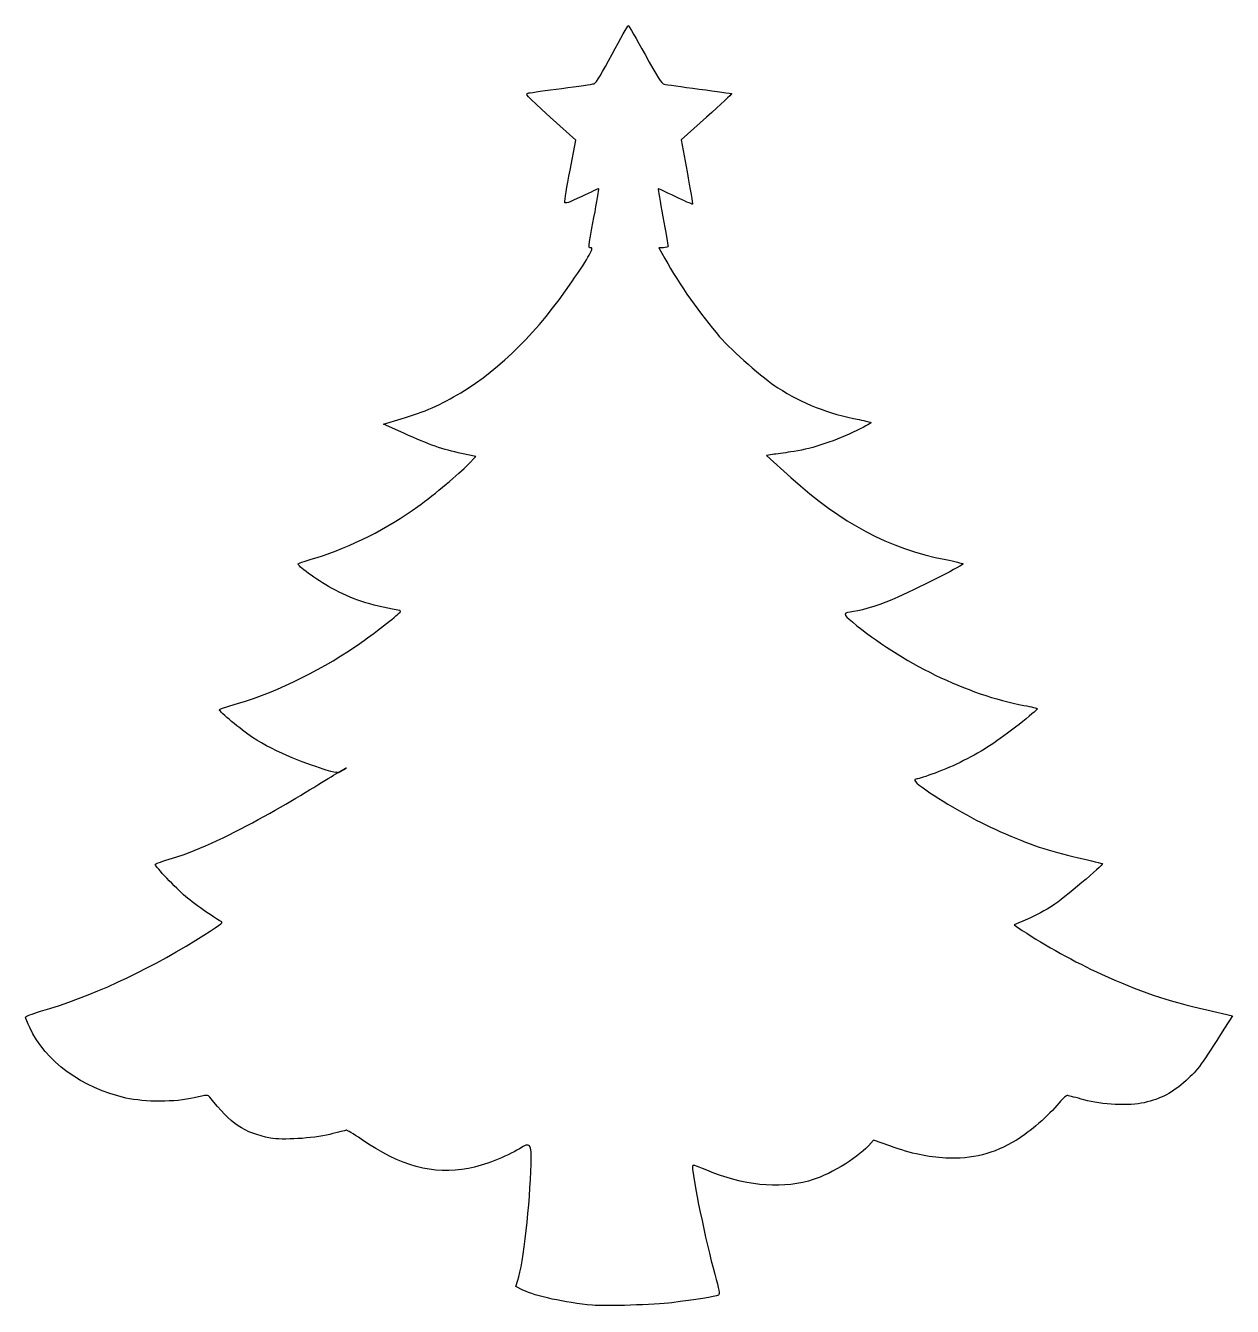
# Model space of a CAD drawing. Extents: x 0 to 174, y 0 to 185.
import ezdxf

# ---------------------------------------------------------------- set-up
doc = ezdxf.new("R2010")
doc.units = 0
doc.layers.get('0').update_dxf_attribs({"linetype": 'CONTINUOUS'})

msp = doc.modelspace()

# ---------------------------------------------------------------- linework, layer by layer
at = {"color": 7}
for points in [[(78.765278, 164.049826), (79.598872, 168.375356), (75.895126, 171.718766)], [(98.48156, 171.717361), (94.788564, 168.411231), (95.650106, 163.81893)], [(92.24808, 152.851911), (91.584531, 152.851911), (92.457169, 151.283085)], [(54.763196, 126.070193), (51.810169, 127.408392), (54.36275, 128.156552)], [(64.036056, 121.571845), (65.140454, 122.72422), (63.070473, 123.156602)], [(108.007989, 123.003), (107.126471, 122.864769), (110.652584, 119.675672)], [(144.843061, 55.938198), (142.890626, 55.089547), (144.071737, 54.306396)], [(170.741597, 42.815682), (174.412365, 41.976836), (173.293175, 40.194243)], [(124.948143, 23.192372), (122.59787, 24.023026), (121.849063, 23.208229)], [(71.952596, 2.386819), (70.928561, 2.890628), (71.231789, 3.801293)]]:
    msp.add_lwpolyline(points, dxfattribs=at)
msp.add_lwpolyline([(82.002688, 0.186775)], close=True, dxfattribs=at)
for points in [[(84.851097, 180.813289), (86.052057, 183.073675), (87.097558, 184.923081), (87.174533, 184.923081)], [(87.174533, 184.923081), (87.251437, 184.923081), (88.341917, 183.0387), (89.597894, 180.735563)], [(82.225004, 176.54239), (82.520658, 176.650018), (83.392457, 178.067856), (84.851097, 180.813289)], [(89.597894, 180.735563), (91.32403, 177.570122), (91.993656, 176.52592), (92.341435, 176.457401)], [(72.799551, 175.197138), (73.134056, 175.271364), (75.292003, 175.568166), (77.595084, 175.856696)], [(77.595084, 175.856696), (79.898026, 176.145227), (81.981543, 176.453779), (82.225004, 176.54239)], [(92.341435, 176.457401), (92.594475, 176.407538), (94.879308, 176.092673), (97.418813, 175.757679)], [(97.418813, 175.757679), (99.958276, 175.422692), (102.067175, 175.120459), (102.105235, 175.086047)], [(75.895126, 171.718766), (72.304944, 174.959637), (72.210054, 175.066309), (72.799551, 175.197138)], [(102.105235, 175.086047), (102.143346, 175.051641), (100.512687, 173.535726), (98.48156, 171.717361)], [(77.983689, 159.412964), (77.955021, 159.584197), (78.306724, 161.670783), (78.765278, 164.049826)], [(95.650106, 163.81893), (96.12395, 161.293162), (96.470279, 159.195601), (96.419678, 159.157696)], [(82.909799, 161.361236), (82.878639, 161.389356), (81.76931, 160.892437), (80.444528, 160.256977)], [(82.212971, 157.230408), (82.627372, 159.474223), (82.940917, 161.333095), (82.909799, 161.361236)], [(91.468046, 161.365134), (91.444921, 161.339125), (91.758114, 159.525107), (92.164318, 157.333897)], [(93.919008, 160.250571), (92.594184, 160.889556), (91.491311, 161.391116), (91.468046, 161.365134)], [(80.444528, 160.256977), (78.573241, 159.359383), (78.024186, 159.171055), (77.983689, 159.412964)], [(96.419678, 159.157696), (96.369029, 159.11979), (95.243724, 159.611568), (93.919008, 160.250571)], [(81.786058, 152.851911), (81.368604, 152.851911), (81.328403, 152.440042), (82.212971, 157.230408)], [(92.164318, 157.333897), (92.570514, 155.142708), (92.904876, 153.237848), (92.907302, 153.100897)], [(79.017418, 147.925473), (81.551235, 151.643202), (82.23055, 152.851911), (81.786058, 152.851911)], [(92.907302, 153.100897), (92.909948, 152.955956), (92.634395, 152.851911), (92.24808, 152.851911)], [(92.457169, 151.283085), (94.521113, 147.572749), (97.625792, 143.145846), (100.364568, 140.008205)], [(62.986184, 131.920589), (68.729606, 135.403635), (74.217128, 140.88209), (79.017418, 147.925473)], [(100.364568, 140.008205), (102.199056, 137.906482), (106.670242, 133.982677), (108.755863, 132.644081)], [(54.36275, 128.156552), (57.68222, 129.129488), (60.1857, 130.222249), (62.986184, 131.920589)], [(108.755863, 132.644081), (112.300631, 130.368953), (116.073174, 128.891967), (120.514748, 128.040254)], [(122.222736, 127.581327), (122.222736, 127.509024), (121.057056, 126.895426), (119.632323, 126.217733)], [(120.514748, 128.040254), (121.454148, 127.860131), (122.222736, 127.653598), (122.222736, 127.581327)], [(63.070473, 123.156602), (60.419684, 123.710266), (58.434801, 124.406374), (54.763196, 126.070193)], [(119.632323, 126.217733), (116.645994, 124.797328), (113.184768, 123.699894), (110.652584, 123.370525)], [(110.652584, 123.370525), (109.682894, 123.24442), (108.49283, 123.079023), (108.007989, 123.003)], [(56.768794, 115.496224), (59.311823, 117.344219), (62.695135, 120.172774), (64.036056, 121.571845)], [(110.652584, 119.675672), (117.963109, 113.063888), (124.752079, 109.468679), (133.021528, 107.829945)], [(42.223473, 108.148842), (47.02711, 109.611414), (52.418663, 112.334929), (56.768794, 115.496224)], [(39.506729, 107.230976), (39.607038, 107.311399), (40.829595, 107.724387), (42.223473, 108.148842)], [(133.021528, 107.829945), (134.294242, 107.577713), (135.415658, 107.308642), (135.513559, 107.232)], [(44.315957, 103.719659), (42.112697, 104.930895), (39.247284, 107.023046), (39.506729, 107.230976)], [(135.513559, 107.232), (135.692541, 107.091922), (129.776143, 104.062332), (126.079462, 102.401103)], [(53.873466, 100.534692), (49.866328, 101.236664), (47.241389, 102.111371), (44.315957, 103.719659)], [(126.079462, 102.401103), (123.925285, 101.433088), (121.143403, 100.53003), (119.710401, 100.333654)], [(47.804676, 95.322282), (49.782738, 96.672254), (53.336502, 99.380376), (53.983641, 100.030939)], [(53.983641, 100.030939), (54.386562, 100.436037), (54.384615, 100.445202), (53.873466, 100.534692)], [(119.710401, 100.333654), (118.130743, 100.117227), (118.119401, 100.02185), (119.532006, 98.839724)], [(119.532006, 98.839724), (126.543162, 92.972551), (136.187569, 88.281224), (144.316209, 86.783833)], [(29.606534, 86.713502), (35.578008, 88.360639), (42.1806, 91.484045), (47.804676, 95.322282)], [(28.118932, 86.131678), (28.118932, 86.225973), (28.788381, 86.487804), (29.606534, 86.713502)], [(32.905261, 82.161523), (31.241907, 83.287449), (28.118932, 85.877879), (28.118932, 86.131678)], [(146.244567, 86.294476), (146.244567, 86.044119), (141.44399, 82.295921), (139.597178, 81.104415)], [(144.316209, 86.783833), (145.376794, 86.588447), (146.244567, 86.368236), (146.244567, 86.294476)], [(43.515045, 77.442295), (41.399606, 78.131816), (36.139406, 79.972239), (32.905261, 82.161523)], [(139.597178, 81.104415), (137.010267, 79.435367), (134.224305, 78.031988), (131.501986, 77.026704)], [(44.617005, 76.717152), (48.406542, 79.036511), (45.221618, 76.748338), (45.137329, 77.091405)], [(21.342117, 64.718689), (29.312082, 67.106686), (40.827508, 74.397817), (44.617005, 76.717152)], [(45.137329, 77.091405), (45.052991, 77.434469), (45.630589, 76.75277), (43.515045, 77.442295)], [(128.902375, 76.161815), (128.172038, 76.156868), (128.549762, 75.671982), (130.132704, 74.582742)], [(131.501986, 77.026704), (130.216521, 76.552031), (129.0467, 76.162792), (128.902375, 76.161815)], [(130.132704, 74.582742), (133.327833, 72.384319), (137.27811, 70.175692), (140.845162, 68.593338)], [(140.845162, 68.593338), (145.209403, 66.657225), (147.812339, 65.782981), (152.173739, 64.788142)], [(18.862815, 63.835388), (18.862815, 63.912591), (19.978518, 64.310178), (21.342117, 64.718689)], [(152.173739, 64.788142), (154.040848, 64.362274), (155.60394, 63.981875), (155.647244, 63.942727)], [(23.214973, 59.216666), (21.825829, 60.376575), (18.862815, 63.521053), (18.862815, 63.835388)], [(155.647244, 63.942727), (155.824801, 63.782255), (149.961883, 58.82051), (148.439071, 57.84246)], [(28.384053, 55.591366), (27.860519, 55.756979), (24.722847, 57.957627), (23.214973, 59.216666)], [(148.439071, 57.84246), (147.535109, 57.261995), (145.916933, 56.405087), (144.843061, 55.938198)], [(24.702963, 52.880853), (28.176672, 55.030971), (28.771289, 55.468827), (28.384053, 55.591366)], [(144.071737, 54.306396), (147.398584, 52.100432), (151.64354, 49.752525), (155.500681, 47.98473)], [(2.281053, 42.621457), (9.502423, 44.721351), (17.242793, 48.262987), (24.702963, 52.880853)], [(155.500681, 47.98473), (160.813014, 45.550108), (165.01995, 44.123335), (170.741597, 42.815682)], [(0.132303, 41.761328), (0.133626, 41.891061), (1.100463, 42.278141), (2.281053, 42.621457)], [(0.718921, 40.267363), (0.395129, 40.959278), (0.131154, 41.631605), (0.132303, 41.761328)], [(14.615041, 30.103966), (8.292645, 31.523035), (2.999211, 35.394508), (0.718921, 40.267363)], [(173.293175, 40.194243), (169.967219, 34.896848), (169.473904, 34.226735), (167.731974, 32.64013)], [(167.731974, 32.64013), (165.788827, 30.870208), (164.112742, 29.98116), (161.671413, 29.425598)], [(24.475379, 30.132155), (21.720781, 29.493181), (17.391843, 29.480748), (14.615041, 30.103966)], [(26.743546, 30.218364), (26.459553, 30.580423), (26.396956, 30.577962), (24.475379, 30.132155)], [(35.479146, 24.332404), (31.657354, 25.073337), (29.79511, 26.32797), (26.743546, 30.218364)], [(150.652229, 30.463561), (150.452267, 30.508385), (149.949069, 30.086239), (149.378718, 29.395105)], [(152.966272, 29.84795), (151.87536, 30.145752), (150.83404, 30.422808), (150.652229, 30.463561)], [(161.671413, 29.425598), (159.538874, 28.940239), (155.589967, 29.131847), (152.966272, 29.84795)], [(149.378718, 29.395105), (147.858954, 27.553386), (145.16971, 25.21208), (143.233129, 24.044442)], [(44.07303, 24.86165), (41.501732, 24.255608), (37.232225, 23.992634), (35.479146, 24.332404)], [(46.410134, 25.463196), (46.323816, 25.415065), (45.272135, 25.144346), (44.07303, 24.86165)], [(48.595838, 24.160366), (47.479908, 24.925099), (46.496327, 25.511387), (46.410134, 25.463196)], [(64.083266, 19.946818), (58.933427, 18.981187), (54.323231, 20.235405), (48.595838, 24.160366)], [(143.233129, 24.044442), (139.864634, 22.013489), (136.878531, 21.252913), (133.021528, 21.443741)], [(71.441413, 22.785004), (69.549727, 21.608666), (66.337294, 20.369575), (64.083266, 19.946818)], [(73.130347, 20.557315), (73.200398, 23.583112), (73.048027, 23.784115), (71.441413, 22.785004)], [(121.849063, 23.208229), (120.057704, 21.258855), (115.968246, 18.848022), (113.209231, 18.114537)], [(133.021528, 21.443741), (130.335285, 21.576641), (128.229691, 22.032746), (124.948143, 23.192372)], [(71.231789, 3.801293), (71.985145, 6.063806), (73.002622, 15.044126), (73.130347, 20.557315)], [(98.527425, 19.67343), (96.617195, 20.480216), (96.437834, 20.521864), (96.437834, 20.157911)], [(96.437834, 20.157911), (96.437834, 18.635774), (98.37107, 9.364901), (99.666769, 4.67365)], [(113.209231, 18.114537), (108.783067, 16.937964), (103.734677, 17.473933), (98.527425, 19.67343)], [(99.666769, 4.67365), (100.289005, 2.420631), (100.39691, 1.778053), (100.17393, 1.653381)], [(82.002688, 0.186775), (77.975738, 0.566817), (73.789249, 1.483191), (71.952596, 2.386819)], [(93.462673, 0.552439), (91.072586, 0.259387), (83.719472, 0.024781), (82.002688, 0.186775)], [(100.17393, 1.653381), (99.829313, 1.460918), (96.744121, 0.954728), (93.462673, 0.552439)]]:
    msp.add_open_spline(points, degree=3, dxfattribs=at)

doc.saveas('drawing.dxf')
